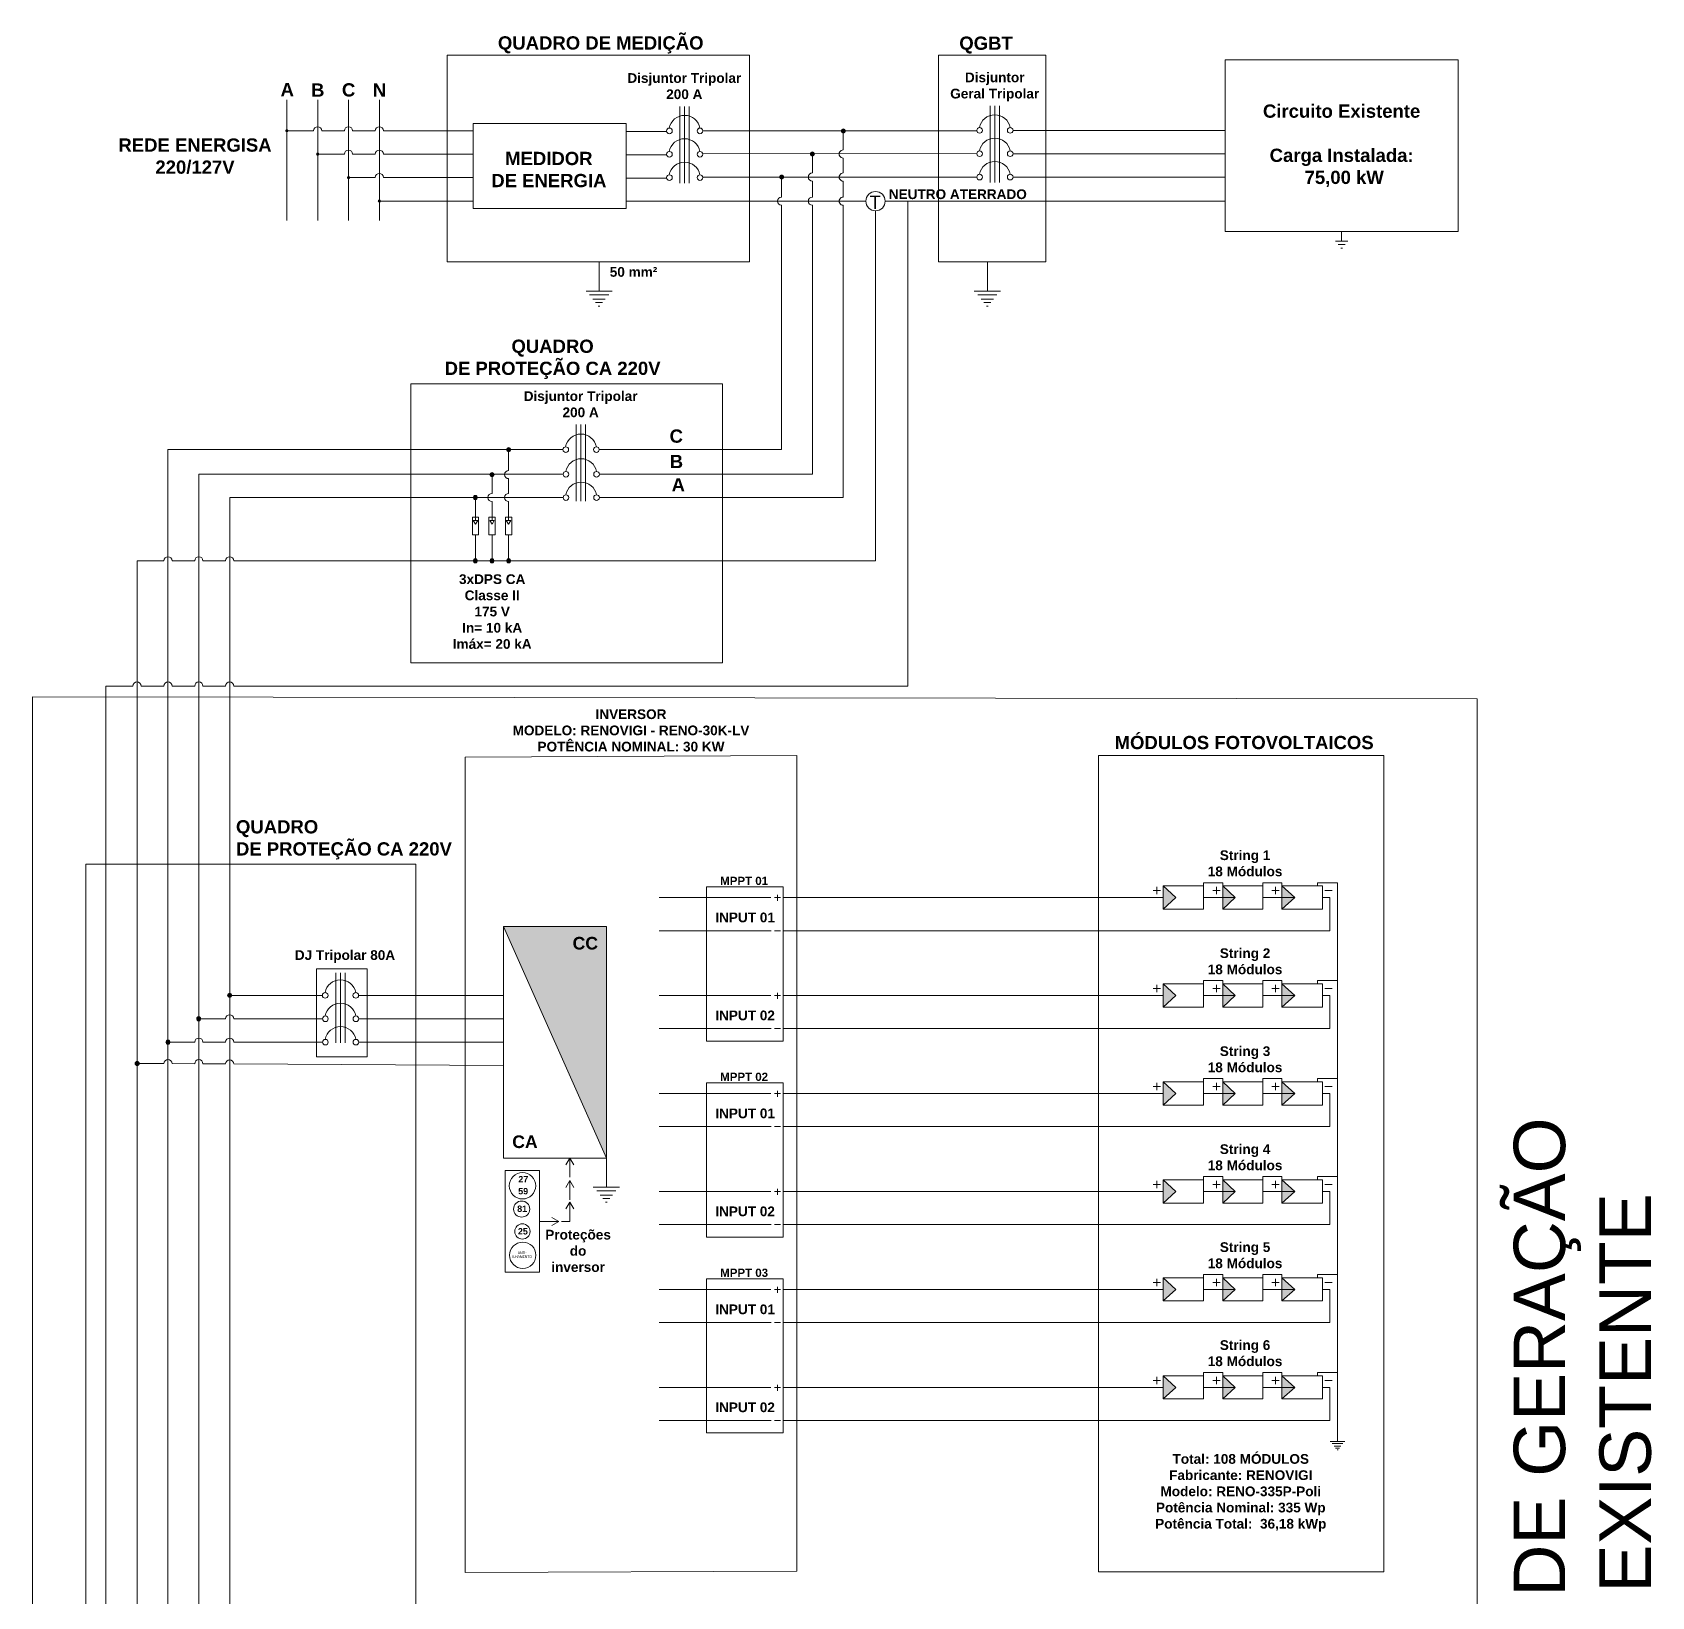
# Model space of a CAD drawing. Header units: millimetres. Extents: x 3949 to 5923, y -1989 to -943.
# Drawn here: x 5155.6 to 5234.3, y -1833.5 to -1757.5 of the extents above; entities that cross this region are included whole.
import ezdxf

# ---------------------------------------------------------------- set-up
doc = ezdxf.new("R2010")
doc.units = ezdxf.units.MM
doc.layers.add('DESENHO', color=7, linetype='Continuous', lineweight=0)
doc.styles.add('Annotative', font='arial.ttf')
doc.styles.add('PDF Arial', font='arial.ttf')
doc.styles.get("Standard").update_dxf_attribs({"font": 'arial.ttf'})

msp = doc.modelspace()

# ---------------------------------------------------------------- hatches: boundary and pattern name
at = {"layer": 'DESENHO', "lineweight": 0}
h = msp.add_hatch(color=256, dxfattribs=at)
h.dxf.hatch_style = 1
h.paths.add_polyline_path([(5168.074, -1762.26, -1), (5167.915, -1762.26, -1)])
h = msp.add_hatch(color=256, dxfattribs=at)
h.dxf.hatch_style = 1
h.paths.add_polyline_path([(5195.144, -1762.268, 1), (5194.945, -1762.268, 1)])
h = msp.add_hatch(color=256, dxfattribs=at)
h.dxf.hatch_style = 1
h.paths.add_polyline_path([(5169.574, -1763.395, -1), (5169.415, -1763.395, -1)])
h = msp.add_hatch(color=256, dxfattribs=at)
h.dxf.hatch_style = 1
h.paths.add_polyline_path([(5193.644, -1763.389, 1), (5193.445, -1763.389, 1)])
h = msp.add_hatch(color=256, dxfattribs=at)
h.dxf.hatch_style = 1
h.paths.add_polyline_path([(5171.074, -1764.537, -1), (5170.915, -1764.537, -1)])
h = msp.add_hatch(color=256, dxfattribs=at)
h.dxf.hatch_style = 1
h.paths.add_polyline_path([(5192.144, -1764.512, 1), (5191.946, -1764.512, 1)])
h = msp.add_hatch(color=5, dxfattribs=at)
h.dxf.hatch_style = 1
h.paths.add_polyline_path([(5172.573, -1765.678, -1), (5172.414, -1765.678, -1)])
h = msp.add_hatch(color=256, dxfattribs=at)
h.dxf.hatch_style = 1
h.paths.add_polyline_path([(5178.776, -1777.658, 1), (5178.776, -1777.857, 1)])
h = msp.add_hatch(color=256, dxfattribs=at)
h.dxf.hatch_style = 1
h.paths.add_polyline_path([(5177.969, -1778.87, 1), (5177.969, -1779.069, 1)])
h = msp.add_hatch(color=256, dxfattribs=at)
h.dxf.hatch_style = 1
h.paths.add_polyline_path([(5177.163, -1779.983, 1), (5177.163, -1780.182, 1)])
h = msp.add_hatch(color=256, dxfattribs=at)
h.dxf.hatch_style = 1
h.paths.add_polyline_path([(5177.163, -1783.062, 1), (5177.163, -1783.261, 1)])
h = msp.add_hatch(color=256, dxfattribs=at)
h.dxf.hatch_style = 1
h.paths.add_polyline_path([(5177.969, -1783.062, 1), (5177.969, -1783.261, 1)])
h = msp.add_hatch(color=256, dxfattribs=at)
h.dxf.hatch_style = 1
h.paths.add_polyline_path([(5178.776, -1783.062, 1), (5178.776, -1783.261, 1)])
h = msp.add_hatch(color=256, dxfattribs=at)
h.dxf.hatch_style = 1
h.paths.add_polyline_path([(5210.598, -1798.961), (5210.598, -1800.088), (5211.208, -1799.525)])
h = msp.add_hatch(color=256, dxfattribs=at)
h.dxf.hatch_style = 1
h.paths.add_polyline_path([(5214.102, -1799.525), (5213.492, -1800.088), (5213.492, -1798.961)])
h.paths.add_polyline_path([(5216.37, -1798.961), (5216.996, -1799.525), (5216.37, -1800.088)])
h = msp.add_hatch(color=256, dxfattribs=at)
h.dxf.hatch_style = 1
h.paths.add_polyline_path([(5183.526, -1800.927), (5178.534, -1800.927), (5183.526, -1812.186)])
h.paths.add_polyline_path([(5181.777, -1802.385), (5183.318, -1802.385), (5183.318, -1801.124), (5181.777, -1801.124)], flags=24)
h = msp.add_hatch(color=256, dxfattribs=at)
h.dxf.hatch_style = 1
h.paths.add_polyline_path([(5210.598, -1803.723), (5210.598, -1804.849), (5211.208, -1804.286)])
h = msp.add_hatch(color=256, dxfattribs=at)
h.dxf.hatch_style = 1
h.paths.add_polyline_path([(5214.102, -1804.286), (5213.492, -1804.849), (5213.492, -1803.723)])
h.paths.add_polyline_path([(5216.37, -1803.723), (5216.996, -1804.286), (5216.37, -1804.849)])
h = msp.add_hatch(color=256, dxfattribs=at)
h.dxf.hatch_style = 1
h.paths.add_polyline_path([(5165.315, -1804.285, 1), (5165.117, -1804.285, 1)])
h = msp.add_hatch(color=256, dxfattribs=at)
h.dxf.hatch_style = 1
h.paths.add_polyline_path([(5163.812, -1805.42, 1), (5163.613, -1805.42, 1)])
h = msp.add_hatch(color=256, dxfattribs=at)
h.dxf.hatch_style = 1
h.paths.add_polyline_path([(5162.316, -1806.555, 1), (5162.117, -1806.555, 1)])
h = msp.add_hatch(color=3, dxfattribs=at)
h.dxf.hatch_style = 1
h.paths.add_polyline_path([(5160.816, -1807.594, 1), (5160.617, -1807.594, 1)])
h = msp.add_hatch(color=256, dxfattribs=at)
h.dxf.hatch_style = 1
h.paths.add_polyline_path([(5210.598, -1808.485), (5210.598, -1809.611), (5211.208, -1809.048)])
h = msp.add_hatch(color=256, dxfattribs=at)
h.dxf.hatch_style = 1
h.paths.add_polyline_path([(5214.102, -1809.048), (5213.492, -1809.611), (5213.492, -1808.485)])
h.paths.add_polyline_path([(5216.37, -1808.485), (5216.996, -1809.048), (5216.37, -1809.611)])
h = msp.add_hatch(color=256, dxfattribs=at)
h.dxf.hatch_style = 1
h.paths.add_polyline_path([(5210.598, -1813.247), (5210.598, -1814.373), (5211.208, -1813.81)])
h = msp.add_hatch(color=256, dxfattribs=at)
h.dxf.hatch_style = 1
h.paths.add_polyline_path([(5214.102, -1813.81), (5213.492, -1814.373), (5213.492, -1813.247)])
h.paths.add_polyline_path([(5216.37, -1813.247), (5216.996, -1813.81), (5216.37, -1814.373)])
h = msp.add_hatch(color=256, dxfattribs=at)
h.dxf.hatch_style = 1
h.paths.add_polyline_path([(5210.598, -1818.008), (5210.598, -1819.135), (5211.208, -1818.571)])
h = msp.add_hatch(color=256, dxfattribs=at)
h.dxf.hatch_style = 1
h.paths.add_polyline_path([(5214.102, -1818.571), (5213.492, -1819.135), (5213.492, -1818.008)])
h.paths.add_polyline_path([(5216.37, -1818.008), (5216.996, -1818.571), (5216.37, -1819.135)])
h = msp.add_hatch(color=256, dxfattribs=at)
h.dxf.hatch_style = 1
h.paths.add_polyline_path([(5210.598, -1822.77), (5210.598, -1823.896), (5211.208, -1823.333)])
h = msp.add_hatch(color=256, dxfattribs=at)
h.dxf.hatch_style = 1
h.paths.add_polyline_path([(5214.102, -1823.333), (5213.492, -1823.896), (5213.492, -1822.77)])
h.paths.add_polyline_path([(5216.37, -1822.77), (5216.996, -1823.333), (5216.37, -1823.896)])

# ---------------------------------------------------------------- linework, layer by layer
for p, q in [((5167.995, -1760.75), (5167.995, -1766.624)), ((5169.494, -1760.75), (5169.494, -1766.624)), ((5170.994, -1760.75), (5170.994, -1766.624)), ((5187.102, -1764.802), (5187.102, -1761.075)), ((5187.33, -1764.802), (5187.33, -1761.075)), ((5187.559, -1764.802), (5187.559, -1761.075)), ((5202.181, -1764.774), (5202.181, -1761.047)), ((5202.409, -1764.774), (5202.409, -1761.047)), ((5202.638, -1764.774), (5202.638, -1761.047)), ((5169.296, -1762.263), (5168.048, -1762.263)), ((5169.693, -1762.263), (5170.795, -1762.263)), ((5171.193, -1762.263), (5172.295, -1762.263)), ((5172.693, -1762.263), (5177.059, -1762.263)), ((5184.483, -1762.296), (5186.456, -1762.296)), ((5201.538, -1762.268), (5188.212, -1762.268)), ((5195.044, -1763.19), (5195.045, -1762.34)), ((5213.607, -1762.242), (5203.295, -1762.242)), ((5170.795, -1763.399), (5169.441, -1763.399)), ((5172.295, -1763.399), (5171.193, -1763.399)), ((5177.062, -1763.399), (5172.693, -1763.399)), ((5186.459, -1763.432), (5184.483, -1763.432)), ((5188.216, -1763.371), (5201.535, -1763.378)), ((5193.544, -1764.313), (5193.544, -1763.488)), ((5203.295, -1763.375), (5213.607, -1763.375)), ((5172.295, -1764.534), (5170.994, -1764.534)), ((5177.062, -1764.534), (5172.693, -1764.534)), ((5186.459, -1764.567), (5184.483, -1764.567)), ((5188.216, -1764.512), (5201.535, -1764.512)), ((5192.045, -1765.484), (5192.045, -1764.611)), ((5193.545, -1765.484), (5193.544, -1764.71)), ((5203.295, -1764.508), (5213.607, -1764.508)), ((5192.045, -1777.757), (5192.045, -1765.881)), ((5193.545, -1765.881), (5193.545, -1778.954)), ((5182.062, -1780.263), (5182.062, -1776.537)), ((5182.29, -1780.263), (5182.29, -1776.537)), ((5182.518, -1780.263), (5182.518, -1776.537)), ((5162.216, -1777.757, -330.515), (5162.216, -1962.854, -330.515)), ((5162.216, -1777.757, 611.331), (5181.418, -1777.757, -325.166)), ((5178.776, -1778.771), (5178.776, -1777.757)), ((5192.045, -1777.757, 72.777), (5183.178, -1777.757, 72.777)), ((5177.969, -1779.884), (5177.969, -1778.87)), ((5163.716, -1778.956, -330.515), (5163.716, -1962.854, -330.515)), ((5163.716, -1778.956, 281.093), (5181.426, -1778.956, -542.174)), ((5178.776, -1779.884), (5178.776, -1779.168)), ((5183.187, -1778.951, -260.751), (5193.545, -1778.951, -129.302)), ((5165.216, -1780.092, -330.515), (5165.216, -1962.854, -330.515)), ((5165.216, -1780.092, 87.742), (5181.426, -1780.092, -430.529)), ((5177.163, -1781.033), (5177.163, -1780.083)), ((5177.969, -1781.033), (5177.969, -1780.281)), ((5178.776, -1781.033), (5178.776, -1780.281)), ((5183.187, -1780.092, -260.751), (5195.045, -1780.092, -260.751)), ((5177.163, -1781.903), (5177.163, -1783.261)), ((5177.969, -1781.903), (5177.969, -1783.261)), ((5178.776, -1781.903), (5178.776, -1783.261)), ((5212.553, -1799.525, -330.515), (5214.102, -1799.525, -330.515)), ((5215.447, -1799.525, -330.515), (5216.996, -1799.525, -330.515)), ((5218.341, -1799.525, -330.515), (5218.702, -1799.525, -330.515)), ((5218.702, -1799.525, -330.515), (5218.341, -1799.525, -330.515)), ((5218.702, -1799.525, -330.515), (5218.702, -1801.138, -330.515)), ((5192.122, -1801.138, -330.515), (5207.381, -1801.138, -330.515)), ((5207.381, -1801.138, -330.515), (5218.702, -1801.138, -330.515)), ((5170.37, -1806.592, -330.515), (5170.37, -1803.185, -330.515)), ((5170.599, -1806.592, -330.515), (5170.599, -1803.185, -330.515)), ((5170.827, -1806.592, -330.515), (5170.827, -1803.185, -330.515)), ((5165.216, -1804.285, -330.515), (5169.724, -1804.285, -330.515)), ((5165.315, -1804.285, -330.515), (5165.216, -1804.285, -330.515)), ((5171.484, -1804.285, -330.515), (5178.534, -1804.285, -330.515)), ((5212.553, -1804.286, -330.515), (5214.102, -1804.286, -330.515)), ((5215.447, -1804.286, -330.515), (5216.996, -1804.286, -330.515)), ((5218.341, -1804.286, -330.515), (5218.702, -1804.286, -330.515)), ((5218.702, -1804.286, -330.515), (5218.341, -1804.286, -330.515)), ((5218.702, -1804.286, -330.515), (5218.702, -1805.899, -330.515)), ((5163.812, -1805.42, -330.515), (5163.712, -1805.42, -330.515)), ((5165.415, -1805.42, -330.515), (5169.73, -1805.419, -330.515)), ((5171.49, -1805.42, -330.515), (5178.534, -1805.42, -330.515)), ((5192.121, -1805.899, -330.515), (5207.381, -1805.899, -330.515)), ((5207.381, -1805.899, -330.515), (5218.702, -1805.899, -330.515)), ((5162.316, -1806.555, -330.515), (5162.216, -1806.555, -330.515)), ((5165.415, -1806.555, -330.515), (5169.73, -1806.555, -330.515)), ((5171.49, -1806.556, -330.515), (5178.534, -1806.556, -330.515)), ((5212.553, -1809.048, -330.515), (5214.102, -1809.048, -330.515)), ((5215.447, -1809.048, -330.515), (5216.996, -1809.048, -330.515)), ((5218.341, -1809.048, -330.515), (5218.702, -1809.048, -330.515)), ((5218.702, -1809.048, -330.515), (5218.341, -1809.048, -330.515)), ((5218.702, -1809.048, -330.515), (5218.702, -1810.661, -330.515)), ((5192.122, -1810.661, -330.515), (5207.381, -1810.661, -330.515)), ((5207.381, -1810.661, -330.515), (5218.702, -1810.661, -330.515)), ((5181.756, -1812.186, -330.515), (5181.562, -1812.522, -330.515)), ((5181.756, -1813.125, -330.515), (5181.756, -1812.186, -330.515)), ((5181.756, -1812.186, -330.515), (5181.95, -1812.522, -330.515)), ((5181.756, -1813.286, -330.515), (5181.562, -1813.622, -330.515)), ((5181.756, -1814.225, -330.515), (5181.756, -1813.286, -330.515)), ((5181.756, -1813.286, -330.515), (5181.95, -1813.622, -330.515)), ((5181.756, -1814.328, -330.515), (5181.562, -1814.663, -330.515)), ((5181.756, -1815.267, -330.515), (5181.756, -1814.328, -330.515)), ((5181.756, -1814.328, -330.515), (5181.95, -1814.663, -330.515)), ((5212.553, -1813.81, -330.515), (5214.102, -1813.81, -330.515)), ((5215.447, -1813.81, -330.515), (5216.996, -1813.81, -330.515)), ((5218.341, -1813.81, -330.515), (5218.702, -1813.81, -330.515)), ((5218.702, -1813.81, -330.515), (5218.341, -1813.81, -330.515)), ((5218.702, -1813.81, -330.515), (5218.702, -1815.423, -330.515)), ((5181.219, -1815.267, -330.515), (5180.883, -1815.073, -330.515)), ((5180.28, -1815.267, -330.515), (5180.28, -1815.267, -330.515)), ((5180.28, -1815.267, -330.515), (5181.219, -1815.267, -330.515)), ((5181.219, -1815.267, -330.515), (5180.883, -1815.461, -330.515)), ((5181.756, -1815.267, -330.515), (5181.346, -1815.267, -330.515)), ((5192.121, -1815.423, -330.515), (5207.381, -1815.423, -330.515)), ((5207.381, -1815.423, -330.515), (5218.702, -1815.423, -330.515)), ((5212.553, -1818.571, -330.515), (5214.102, -1818.571, -330.515)), ((5215.447, -1818.571, -330.515), (5216.996, -1818.571, -330.515)), ((5218.341, -1818.571, -330.515), (5218.702, -1818.571, -330.515)), ((5218.702, -1818.571, -330.515), (5218.341, -1818.571, -330.515)), ((5218.702, -1818.571, -330.515), (5218.702, -1820.184, -330.515)), ((5192.122, -1820.184, -330.515), (5207.381, -1820.184, -330.515)), ((5207.381, -1820.184, -330.515), (5218.702, -1820.184, -330.515)), ((5212.553, -1823.333, -330.515), (5214.102, -1823.333, -330.515)), ((5215.447, -1823.333, -330.515), (5216.996, -1823.333, -330.515)), ((5218.341, -1823.333, -330.515), (5218.702, -1823.333, -330.515)), ((5218.702, -1823.333, -330.515), (5218.341, -1823.333, -330.515)), ((5218.702, -1823.333, -330.515), (5218.702, -1824.946, -330.515)), ((5192.121, -1824.946, -330.515), (5207.381, -1824.946, -330.515)), ((5207.381, -1824.946, -330.515), (5218.702, -1824.946, -330.515))]:
    msp.add_line(p, q, dxfattribs=at)
at = {"layer": 'DESENHO', "color": 5, "lineweight": 0}
for p, q in [((5172.494, -1760.75), (5172.494, -1766.624)), ((5172.494, -1765.682), (5177.059, -1765.682)), ((5184.483, -1765.682), (5196.141, -1765.682)), ((5197.08, -1765.682), (5213.607, -1765.682)), ((5198.177, -1789.248), (5198.177, -1765.682)), ((5159.2, -1789.248), (5159.2, -1907.024, -4305.417)), ((5160.512, -1789.248), (5159.2, -1789.248)), ((5162.021, -1789.248), (5160.909, -1789.248)), ((5163.519, -1789.248), (5162.419, -1789.248)), ((5165.017, -1789.248), (5163.917, -1789.248)), ((5198.177, -1789.248), (5165.415, -1789.248))]:
    msp.add_line(p, q, dxfattribs=at)
at = {"layer": 'DESENHO', "color": 0, "lineweight": 0}
for p, q in [((5195.044, -1764.313), (5195.044, -1763.588)), ((5195.044, -1765.484), (5195.044, -1764.71)), ((5195.045, -1780.092), (5195.044, -1765.881))]:
    msp.add_line(p, q, dxfattribs=at)
at = {"layer": 'DESENHO', "color": 3, "lineweight": 0}
for p, q in [((5196.611, -1783.161), (5196.611, -1766.152)), ((5219.27, -1767.624), (5219.27, -1767.159)), ((5183.175, -1770.057), (5183.175, -1768.632)), ((5202.049, -1770.057), (5202.049, -1768.632)), ((5219.227, -1767.964), (5219.312, -1767.964)), ((5183.132, -1770.778), (5183.217, -1770.778)), ((5202.006, -1770.778), (5202.091, -1770.778)), ((5160.717, -1783.161), (5162.018, -1783.161)), ((5160.717, -1783.161), (5160.717, -1962.854, -1716.446)), ((5162.415, -1783.161), (5163.518, -1783.161)), ((5163.915, -1783.161), (5165.017, -1783.161)), ((5165.415, -1783.161), (5196.611, -1783.161)), ((5218.095, -1798.805, -330.515), (5218.095, -1798.805, -330.515)), ((5218.095, -1798.805, -330.515), (5219.073, -1798.805, -330.515)), ((5219.073, -1798.805, -330.515), (5219.073, -1825.972, -330.515)), ((5218.095, -1803.567, -330.515), (5218.095, -1803.567, -330.515)), ((5218.095, -1803.567, -330.515), (5219.073, -1803.567, -330.515)), ((5162.018, -1807.598, -330.515), (5160.717, -1807.594, -308.451)), ((5160.816, -1807.594, -308.451), (5160.717, -1807.594, -308.451)), ((5163.518, -1807.603, -330.515), (5162.415, -1807.598, -330.515)), ((5165.017, -1807.615, -330.515), (5163.915, -1807.603, -330.515)), ((5178.534, -1807.693, -330.515), (5165.415, -1807.612, -330.515)), ((5218.095, -1808.328, -330.515), (5218.095, -1808.328, -330.515)), ((5218.095, -1808.328, -330.515), (5219.073, -1808.328, -330.515)), ((5183.526, -1813.61, -330.515), (5183.526, -1812.186, -330.515)), ((5218.095, -1813.09, -330.515), (5218.095, -1813.09, -330.515)), ((5218.095, -1813.09, -330.515), (5219.073, -1813.09, -330.515)), ((5183.483, -1814.332, -330.515), (5183.568, -1814.332, -330.515)), ((5218.095, -1817.852, -330.515), (5218.095, -1817.852, -330.515)), ((5218.095, -1817.852, -330.515), (5219.073, -1817.852, -330.515)), ((5218.095, -1822.614, -330.515), (5218.095, -1822.614, -330.515)), ((5218.095, -1822.614, -330.515), (5219.073, -1822.614, -330.515)), ((5219.049, -1826.376, -330.515), (5219.096, -1826.376, -330.515))]:
    msp.add_line(p, q, dxfattribs=at)
at = {"layer": 'DESENHO', "color": 18, "lineweight": 0, "true_color": 0x000000}
for p, q in [((5177.052, -1781.198), (5177.163, -1781.385)), ((5177.052, -1781.198), (5177.274, -1781.198)), ((5177.163, -1781.033), (5177.163, -1781.198)), ((5177.163, -1781.385), (5177.274, -1781.198)), ((5177.858, -1781.198), (5177.969, -1781.385)), ((5177.858, -1781.198), (5178.081, -1781.198)), ((5177.969, -1781.033), (5177.969, -1781.198)), ((5177.969, -1781.385), (5178.081, -1781.198)), ((5178.664, -1781.198), (5178.776, -1781.385)), ((5178.664, -1781.198), (5178.887, -1781.198)), ((5178.776, -1781.033), (5178.776, -1781.198)), ((5178.776, -1781.385), (5178.887, -1781.198))]:
    msp.add_line(p, q, dxfattribs=at)
at = {"layer": 'DESENHO', "color": 1, "lineweight": 0}
for p, q in [((5192.122, -1799.525, -330.515), (5207.381, -1799.525, -330.515)), ((5207.381, -1799.525, -330.515), (5210.598, -1799.525, -330.515)), ((5192.121, -1804.286, -330.515), (5207.381, -1804.286, -330.515)), ((5207.381, -1804.286, -330.515), (5210.598, -1804.286, -330.515)), ((5192.122, -1809.048, -330.515), (5207.381, -1809.048, -330.515)), ((5207.381, -1809.048, -330.515), (5210.598, -1809.048, -330.515)), ((5192.121, -1813.81, -330.515), (5207.381, -1813.81, -330.515)), ((5207.381, -1813.81, -330.515), (5210.598, -1813.81, -330.515)), ((5192.122, -1818.571, -330.515), (5207.381, -1818.571, -330.515)), ((5207.381, -1818.571, -330.515), (5210.598, -1818.571, -330.515)), ((5192.121, -1823.333, -330.515), (5207.381, -1823.333, -330.515)), ((5207.381, -1823.333, -330.515), (5210.598, -1823.333, -330.515))]:
    msp.add_line(p, q, dxfattribs=at)
at = {"layer": 'DESENHO'}
for p, q in [((5165.017, -1805.42, -330.515), (5163.716, -1805.42, -330.515)), ((5163.518, -1806.555, -330.515), (5162.216, -1806.555, -330.515)), ((5165.017, -1806.555, -330.515), (5163.915, -1806.555, -330.515))]:
    msp.add_line(p, q, dxfattribs=at)
at = {"layer": 'DESENHO', "lineweight": 0}
for points in [[(5190.49, -1768.632), (5175.793, -1768.632), (5175.793, -1758.594), (5190.49, -1758.594)], [(5199.666, -1768.632), (5204.888, -1768.632), (5204.888, -1758.594), (5199.666, -1758.594)], [(5224.932, -1758.818), (5213.607, -1758.818), (5213.607, -1767.159), (5224.932, -1767.159)], [(5184.483, -1761.907), (5177.059, -1761.907), (5177.059, -1766.033), (5184.483, -1766.033)], [(5177.312, -1781.033), (5177.312, -1781.903), (5177.014, -1781.903), (5177.014, -1781.033)], [(5178.118, -1781.033), (5178.118, -1781.903), (5177.821, -1781.903), (5177.821, -1781.033)], [(5178.924, -1781.033), (5178.924, -1781.903), (5178.627, -1781.903), (5178.627, -1781.033)]]:
    msp.add_lwpolyline(points, close=True, dxfattribs=at)
at = {"layer": 'DESENHO', "color": 3, "lineweight": 0}
for points in [[(5218.972, -1767.624), (5219.27, -1767.624), (5219.567, -1767.624)], [(5219.1, -1767.794), (5219.27, -1767.794), (5219.439, -1767.794)], [(5183.811, -1770.057), (5182.538, -1770.057)], [(5182.708, -1770.227), (5183.175, -1770.227), (5183.641, -1770.227)], [(5202.685, -1770.057), (5201.412, -1770.057)], [(5201.582, -1770.227), (5202.049, -1770.227), (5202.515, -1770.227)], [(5182.877, -1770.439), (5183.175, -1770.439), (5183.472, -1770.439)], [(5183.005, -1770.609), (5183.175, -1770.609), (5183.344, -1770.609)], [(5201.751, -1770.439), (5202.049, -1770.439), (5202.346, -1770.439)], [(5201.879, -1770.609), (5202.049, -1770.609), (5202.218, -1770.609)]]:
    msp.add_lwpolyline(points, dxfattribs=at)
at = {"layer": 'DESENHO'}
for points in [[(5189.18, -1774.564), (5174.016, -1774.564), (5174.016, -1788.122), (5189.18, -1788.122)], [(5174.269, -1797.908), (5158.227, -1797.908), (5158.227, -1962.854), (5174.269, -1962.854)]]:
    msp.add_lwpolyline(points, close=True, dxfattribs=at)
at = {"layer": 'DESENHO', "color": 11, "true_color": 0xf27172}
msp.add_lwpolyline([(5155.625, -1789.767), (5225.862, -1789.869), (5225.862, -1873.499), (5155.625, -1873.397)], close=True, dxfattribs=at)
at = {"layer": 'DESENHO', "lineweight": 0, "elevation": -330.515}
for points in [[(5176.67, -1792.7), (5192.78, -1792.63), (5192.78, -1832.267), (5176.67, -1832.337)], [(5221.328, -1792.63), (5207.45, -1792.63), (5207.45, -1832.302), (5221.328, -1832.302)], [(5192.122, -1799.013), (5188.396, -1799.013), (5188.396, -1806.503), (5192.122, -1806.503)], [(5212.553, -1800.088), (5210.598, -1800.088), (5210.598, -1798.961), (5212.553, -1798.961)], [(5215.447, -1800.088), (5213.492, -1800.088), (5213.492, -1798.961), (5215.447, -1798.961)], [(5218.341, -1800.088), (5216.37, -1800.088), (5216.37, -1798.961), (5218.341, -1798.961)], [(5183.526, -1800.927), (5178.534, -1800.927), (5178.534, -1812.186), (5183.526, -1812.186)], [(5212.553, -1804.849), (5210.598, -1804.849), (5210.598, -1803.723), (5212.553, -1803.723)], [(5215.447, -1804.849), (5213.492, -1804.849), (5213.492, -1803.723), (5215.447, -1803.723)], [(5218.341, -1804.849), (5216.37, -1804.849), (5216.37, -1803.723), (5218.341, -1803.723)], [(5192.122, -1808.536), (5188.396, -1808.536), (5188.396, -1816.027), (5192.122, -1816.027)], [(5212.553, -1809.611), (5210.598, -1809.611), (5210.598, -1808.485), (5212.553, -1808.485)], [(5215.447, -1809.611), (5213.492, -1809.611), (5213.492, -1808.485), (5215.447, -1808.485)], [(5218.341, -1809.611), (5216.37, -1809.611), (5216.37, -1808.485), (5218.341, -1808.485)], [(5180.28, -1812.8), (5178.611, -1812.8), (5178.611, -1817.728), (5180.28, -1817.728)], [(5212.553, -1814.373), (5210.598, -1814.373), (5210.598, -1813.247), (5212.553, -1813.247)], [(5215.447, -1814.373), (5213.492, -1814.373), (5213.492, -1813.247), (5215.447, -1813.247)], [(5218.341, -1814.373), (5216.37, -1814.373), (5216.37, -1813.247), (5218.341, -1813.247)], [(5192.122, -1818.059), (5188.396, -1818.059), (5188.396, -1825.55), (5192.122, -1825.55)], [(5212.553, -1819.135), (5210.598, -1819.135), (5210.598, -1818.008), (5212.553, -1818.008)], [(5215.447, -1819.135), (5213.492, -1819.135), (5213.492, -1818.008), (5215.447, -1818.008)], [(5218.341, -1819.135), (5216.37, -1819.135), (5216.37, -1818.008), (5218.341, -1818.008)], [(5212.553, -1823.896), (5210.598, -1823.896), (5210.598, -1822.77), (5212.553, -1822.77)], [(5215.447, -1823.896), (5213.492, -1823.896), (5213.492, -1822.77), (5215.447, -1822.77)], [(5218.341, -1823.896), (5216.37, -1823.896), (5216.37, -1822.77), (5218.341, -1822.77)]]:
    msp.add_lwpolyline(points, close=True, dxfattribs=at)
at = {"layer": 'DESENHO', "color": 1, "lineweight": 0, "elevation": -330.515}
for points in [[(5191.846, -1799.694), (5191.846, -1799.397)], [(5191.528, -1799.525), (5186.095, -1799.524)], [(5191.994, -1799.525), (5191.697, -1799.525)], [(5191.528, -1804.286), (5186.095, -1804.286)], [(5191.994, -1804.286), (5191.697, -1804.286)], [(5191.846, -1804.456), (5191.846, -1804.159)], [(5191.528, -1809.048), (5186.095, -1809.048)], [(5191.994, -1809.048), (5191.697, -1809.048)], [(5191.846, -1809.218), (5191.846, -1808.921)], [(5191.528, -1813.81), (5186.095, -1813.809)], [(5191.994, -1813.81), (5191.697, -1813.81)], [(5191.846, -1813.98), (5191.846, -1813.682)], [(5191.528, -1818.571), (5186.095, -1818.571)], [(5191.994, -1818.571), (5191.697, -1818.571)], [(5191.846, -1818.741), (5191.846, -1818.444)], [(5191.528, -1823.333), (5186.095, -1823.333)], [(5191.994, -1823.333), (5191.697, -1823.333)], [(5191.846, -1823.503), (5191.846, -1823.206)]]:
    msp.add_lwpolyline(points, dxfattribs=at)
at = {"layer": 'DESENHO', "lineweight": 0, "elevation": -330.515}
for points in [[(5210.107, -1799.187), (5210.468, -1799.187)], [(5210.287, -1799.007), (5210.287, -1799.367)], [(5210.598, -1800.088), (5211.208, -1799.525), (5210.598, -1798.961)], [(5213.001, -1799.187), (5213.362, -1799.187)], [(5213.181, -1799.007), (5213.181, -1799.367)], [(5213.492, -1800.088), (5214.102, -1799.525), (5213.492, -1798.961)], [(5215.88, -1799.187), (5216.24, -1799.187)], [(5216.06, -1799.007), (5216.06, -1799.367)], [(5216.37, -1800.088), (5216.996, -1799.525), (5216.37, -1798.961)], [(5218.446, -1799.187), (5218.807, -1799.187)], [(5212.553, -1799.525), (5213.492, -1799.525)], [(5215.447, -1799.525), (5216.37, -1799.525)], [(5183.526, -1812.186), (5178.534, -1800.927), (5178.534, -1812.186)], [(5191.533, -1801.138), (5186.095, -1801.138)], [(5191.994, -1801.138), (5191.697, -1801.138)], [(5210.107, -1803.948), (5210.468, -1803.948)], [(5210.287, -1803.768), (5210.287, -1804.129)], [(5210.598, -1804.849), (5211.208, -1804.286), (5210.598, -1803.723)], [(5213.001, -1803.948), (5213.362, -1803.948)], [(5213.181, -1803.768), (5213.181, -1804.129)], [(5213.492, -1804.849), (5214.102, -1804.286), (5213.492, -1803.723)], [(5215.88, -1803.948), (5216.24, -1803.948)], [(5216.06, -1803.768), (5216.06, -1804.129)], [(5216.37, -1804.849), (5216.996, -1804.286), (5216.37, -1803.723)], [(5218.446, -1803.948), (5218.807, -1803.948)], [(5212.553, -1804.286), (5213.492, -1804.286)], [(5215.447, -1804.286), (5216.37, -1804.286)], [(5191.533, -1805.899), (5186.095, -1805.899)], [(5191.994, -1805.899), (5191.697, -1805.899)], [(5210.107, -1808.71), (5210.468, -1808.71)], [(5210.287, -1808.53), (5210.287, -1808.89)], [(5210.598, -1809.611), (5211.208, -1809.048), (5210.598, -1808.485)], [(5213.001, -1808.71), (5213.362, -1808.71)], [(5213.181, -1808.53), (5213.181, -1808.89)], [(5213.492, -1809.611), (5214.102, -1809.048), (5213.492, -1808.485)], [(5215.88, -1808.71), (5216.24, -1808.71)], [(5216.06, -1808.53), (5216.06, -1808.89)], [(5216.37, -1809.611), (5216.996, -1809.048), (5216.37, -1808.485)], [(5218.446, -1808.71), (5218.807, -1808.71)], [(5212.553, -1809.048), (5213.492, -1809.048)], [(5215.447, -1809.048), (5216.37, -1809.048)], [(5191.533, -1810.661), (5186.095, -1810.661)], [(5191.994, -1810.661), (5191.697, -1810.661)], [(5210.107, -1813.472), (5210.468, -1813.472)], [(5210.287, -1813.292), (5210.287, -1813.652)], [(5210.598, -1814.373), (5211.208, -1813.81), (5210.598, -1813.247)], [(5213.001, -1813.472), (5213.362, -1813.472)], [(5213.181, -1813.292), (5213.181, -1813.652)], [(5213.492, -1814.373), (5214.102, -1813.81), (5213.492, -1813.247)], [(5215.88, -1813.472), (5216.24, -1813.472)], [(5216.06, -1813.292), (5216.06, -1813.652)], [(5216.37, -1814.373), (5216.996, -1813.81), (5216.37, -1813.247)], [(5218.446, -1813.472), (5218.807, -1813.472)], [(5212.553, -1813.81), (5213.492, -1813.81)], [(5215.447, -1813.81), (5216.37, -1813.81)], [(5191.533, -1815.423), (5186.095, -1815.423)], [(5191.994, -1815.423), (5191.697, -1815.423)], [(5210.107, -1818.234), (5210.468, -1818.234)], [(5210.287, -1818.053), (5210.287, -1818.414)], [(5210.598, -1819.135), (5211.208, -1818.571), (5210.598, -1818.008)], [(5213.001, -1818.234), (5213.362, -1818.234)], [(5213.181, -1818.053), (5213.181, -1818.414)], [(5213.492, -1819.135), (5214.102, -1818.571), (5213.492, -1818.008)], [(5215.88, -1818.234), (5216.24, -1818.234)], [(5216.06, -1818.053), (5216.06, -1818.414)], [(5216.37, -1819.135), (5216.996, -1818.571), (5216.37, -1818.008)], [(5218.446, -1818.234), (5218.807, -1818.234)], [(5212.553, -1818.571), (5213.492, -1818.571)], [(5215.447, -1818.571), (5216.37, -1818.571)], [(5191.533, -1820.184), (5186.095, -1820.184)], [(5191.994, -1820.184), (5191.697, -1820.184)], [(5210.107, -1822.995), (5210.468, -1822.995)], [(5210.287, -1822.815), (5210.287, -1823.175)], [(5210.598, -1823.896), (5211.208, -1823.333), (5210.598, -1822.77)], [(5213.001, -1822.995), (5213.362, -1822.995)], [(5213.181, -1822.815), (5213.181, -1823.175)], [(5213.492, -1823.896), (5214.102, -1823.333), (5213.492, -1822.77)], [(5215.88, -1822.995), (5216.24, -1822.995)], [(5216.06, -1822.815), (5216.06, -1823.175)], [(5216.37, -1823.896), (5216.996, -1823.333), (5216.37, -1822.77)], [(5218.446, -1822.995), (5218.807, -1822.995)], [(5212.553, -1823.333), (5213.492, -1823.333)], [(5215.447, -1823.333), (5216.37, -1823.333)], [(5191.533, -1824.946), (5186.095, -1824.946)], [(5191.994, -1824.946), (5191.697, -1824.946)]]:
    msp.add_lwpolyline(points, dxfattribs=at)
at = {"layer": 'DESENHO', "color": 3, "lineweight": 0, "elevation": -330.515}
for points in [[(5213.492, -1798.961), (5213.492, -1798.805), (5212.553, -1798.805), (5212.553, -1798.961)], [(5216.37, -1798.961), (5216.37, -1798.805), (5215.447, -1798.805), (5215.447, -1798.961)], [(5218.095, -1798.805), (5218.095, -1798.805), (5218.095, -1798.805), (5218.095, -1798.961)], [(5213.492, -1803.723), (5213.492, -1803.567), (5212.553, -1803.567), (5212.553, -1803.723)], [(5216.37, -1803.723), (5216.37, -1803.567), (5215.447, -1803.567), (5215.447, -1803.723)], [(5218.095, -1803.567), (5218.095, -1803.567), (5218.095, -1803.567), (5218.095, -1803.723)], [(5213.492, -1808.485), (5213.492, -1808.328), (5212.553, -1808.328), (5212.553, -1808.485)], [(5216.37, -1808.485), (5216.37, -1808.328), (5215.447, -1808.328), (5215.447, -1808.485)], [(5218.095, -1808.328), (5218.095, -1808.328), (5218.095, -1808.328), (5218.095, -1808.485)], [(5213.492, -1813.247), (5213.492, -1813.09), (5212.553, -1813.09), (5212.553, -1813.247)], [(5216.37, -1813.247), (5216.37, -1813.09), (5215.447, -1813.09), (5215.447, -1813.247)], [(5218.095, -1813.09), (5218.095, -1813.09), (5218.095, -1813.09), (5218.095, -1813.247)], [(5184.162, -1813.61), (5182.889, -1813.61)], [(5183.059, -1813.78), (5183.526, -1813.78), (5183.993, -1813.78)], [(5183.229, -1813.993), (5183.526, -1813.993), (5183.823, -1813.993)], [(5183.356, -1814.162), (5183.526, -1814.162), (5183.695, -1814.162)], [(5213.492, -1818.008), (5213.492, -1817.852), (5212.553, -1817.852), (5212.553, -1818.008)], [(5216.37, -1818.008), (5216.37, -1817.852), (5215.447, -1817.852), (5215.447, -1818.008)], [(5218.095, -1817.852), (5218.095, -1817.852), (5218.095, -1817.852), (5218.095, -1818.008)], [(5213.492, -1822.77), (5213.492, -1822.614), (5212.553, -1822.614), (5212.553, -1822.77)], [(5216.37, -1822.77), (5216.37, -1822.614), (5215.447, -1822.614), (5215.447, -1822.77)], [(5218.095, -1822.614), (5218.095, -1822.614), (5218.095, -1822.614), (5218.095, -1822.77)], [(5219.429, -1825.972), (5218.716, -1825.972)], [(5218.811, -1826.067), (5219.073, -1826.067), (5219.334, -1826.067)], [(5218.906, -1826.186), (5219.073, -1826.186), (5219.239, -1826.186)], [(5218.978, -1826.281), (5219.073, -1826.281), (5219.168, -1826.281)]]:
    msp.add_lwpolyline(points, dxfattribs=at)
at = {"layer": 'DESENHO', "elevation": -330.515}
msp.add_lwpolyline([(5169.439, -1802.991), (5171.905, -1802.991), (5171.905, -1807.262), (5169.439, -1807.262)], close=True, dxfattribs=at)
at = {"layer": 'DESENHO', "lineweight": 0}
for centre, radius in [((5167.995, -1762.264), 0.0531), ((5186.593, -1762.268), 0.137), ((5188.079, -1762.268), 0.137), ((5195.045, -1762.268), 0.0994), ((5201.672, -1762.24), 0.137), ((5203.158, -1762.24), 0.137), ((5169.494, -1763.399), 0.0531), ((5186.593, -1763.404), 0.137), ((5188.079, -1763.404), 0.137), ((5193.544, -1763.389), 0.0994), ((5201.672, -1763.376), 0.137), ((5203.158, -1763.376), 0.137), ((5170.994, -1764.541), 0.0531), ((5186.593, -1764.539), 0.137), ((5188.079, -1764.539), 0.137), ((5192.045, -1764.512), 0.0994), ((5201.672, -1764.512), 0.137), ((5203.158, -1764.512), 0.137), ((5178.776, -1777.757), 0.0994), ((5181.555, -1777.757, 72.777), 0.137), ((5183.041, -1777.757, 72.777), 0.137), ((5177.969, -1778.97), 0.0994), ((5181.564, -1778.956, -260.751), 0.137), ((5183.05, -1778.956, -260.751), 0.137), ((5177.163, -1780.083), 0.0994), ((5181.564, -1780.092, -260.751), 0.137), ((5183.05, -1780.092, -260.751), 0.137), ((5177.163, -1783.161), 0.0994), ((5177.969, -1783.161), 0.0994), ((5178.776, -1783.161), 0.0994), ((5165.216, -1804.285, -330.515), 0.0994), ((5169.861, -1804.283, -330.515), 0.137), ((5171.347, -1804.283, -330.515), 0.137), ((5163.712, -1805.42, -330.515), 0.0994), ((5169.867, -1805.419, -330.515), 0.137), ((5171.353, -1805.419, -330.515), 0.137), ((5162.216, -1806.555, -330.515), 0.0994), ((5169.867, -1806.556, -330.515), 0.137), ((5171.353, -1806.556, -330.515), 0.137), ((5179.45, -1813.536, -330.515), 0.641), ((5179.41, -1814.669, -330.515), 0.392), ((5179.445, -1815.757, -330.515), 0.372), ((5179.464, -1816.914, -330.515), 0.639)]:
    msp.add_circle(centre, radius, dxfattribs=at)
at = {"layer": 'DESENHO', "color": 3, "linetype": 'Continuous', "lineweight": 0}
msp.add_circle((5196.611, -1765.682), 0.47, dxfattribs=at)
at = {"layer": 'DESENHO', "color": 5, "lineweight": 0}
msp.add_circle((5172.494, -1765.682), 0.0531, dxfattribs=at)
at = {"layer": 'DESENHO', "color": 3, "lineweight": 0}
msp.add_circle((5160.717, -1807.594, -308.451), 0.0994, dxfattribs=at)
at = {"layer": 'DESENHO', "lineweight": 0}
for centre, radius, start, end in [((5187.33, -1762.276), 0.763, 10.93582, 169.09877), ((5202.41, -1762.248), 0.763, 10.93582, 169.09877), ((5169.494, -1762.263), 0.199, 0, 180), ((5170.994, -1762.263), 0.199, 0, 180), ((5172.494, -1762.263), 0.199, 0, 180), ((5187.33, -1763.411), 0.763, 10.93582, 169.09877), ((5202.41, -1763.384), 0.763, 10.93582, 169.09877), ((5170.994, -1763.399), 0.199, 0, 180), ((5172.494, -1763.399), 0.199, 360, 180), ((5187.33, -1764.547), 0.763, 10.93582, 169.09877), ((5195.044, -1763.389), 0.199, 90.00001, 270.03628), ((5202.41, -1764.519), 0.763, 10.93582, 169.09877), ((5172.494, -1764.534), 0.199, 0, 180), ((5193.545, -1764.512), 0.199, 90, 270), ((5195.044, -1764.512), 0.199, 89.98919, 270.01198), ((5192.045, -1765.682), 0.199, 90, 270), ((5193.545, -1765.682), 0.199, 90, 270), ((5195.044, -1765.682), 0.199, 89.98574, 270.01543), ((5182.293, -1777.765, 72.777), 0.763, 10.93582, 169.09877), ((5178.776, -1778.97), 0.199, 90, 270), ((5182.301, -1778.964, -260.751), 0.763, 10.93582, 169.09877), ((5182.301, -1780.099, -260.751), 0.763, 10.93582, 169.09877), ((5177.969, -1780.083), 0.199, 90, 270), ((5178.776, -1780.083), 0.199, 90, 270), ((5170.599, -1804.291, -330.515), 0.763, 10.93582, 169.09877), ((5170.604, -1805.427, -330.515), 0.763, 10.93582, 169.09877), ((5165.216, -1805.42, -330.515), 0.199, 0, 180), ((5163.716, -1806.555, -330.515), 0.199, 0, 180), ((5165.216, -1806.555, -330.515), 0.199, 0, 180), ((5170.604, -1806.563, -330.515), 0.763, 10.93582, 169.09877)]:
    msp.add_arc(centre, radius, start, end, dxfattribs=at)
at = {"layer": 'DESENHO', "color": 3, "lineweight": 0}
for centre in [(5162.216, -1783.161, -330.515), (5163.716, -1783.161, -330.515), (5165.216, -1783.161, -330.515), (5162.216, -1807.598, -330.515), (5163.716, -1807.603, -330.515), (5165.216, -1807.615, -330.515)]:
    msp.add_arc(centre, 0.199, 0, 180, dxfattribs=at)
at = {"layer": 'DESENHO', "color": 5, "lineweight": 0}
for centre in [(5160.71, -1789.248), (5162.22, -1789.248), (5163.718, -1789.248), (5165.216, -1789.248)]:
    msp.add_arc(centre, 0.199, 0, 180, dxfattribs=at)

# ---------------------------------------------------------------- texts
at = {"layer": 'DESENHO', "lineweight": 0}
for s, width, gutter_width, heights, insert, char_height, attachment_point, style in [('\\pxql;{\\fArial|b1|i0|c0|p34;QUADRO DE MEDIÇÃO}', 10.60172, 18.41, [2.491], (5188.857, -1758.507), 0.64396, 9, 'PDF Arial'), ('\\pxql;{\\fArial|b1|i0|c0|p34;QGBT}', 2.89695, 25.896, [0.713], (5203.581, -1758.509), 0.64396, 9, 'PDF Arial'), ('\\pxqc;{\\fArial|b1|i0|c0|p34;QUADRO\\PDE PROTEÇÃO CA 220V}', 13.89124, 25.896, [3.504], (5173.967, -1774.323), 0.64396, 7, 'PDF Arial'), ('\\pxqc;{\\fArial|b1|i0|c0|p34;INVERSOR\\PMODELO: RENOVIGI - RENO-30K-LV\\PPOTÊNCIA NOMINAL: 30 KW}', 16.10896, 12.5, [5.762], (5192.779, -1792.435), 0.47231, 9, 'Annotative'), ('\\pxql;{\\fArial|b1|i0|c0|p34;QUADRO\\PDE PROTEÇÃO CA 220V}', 13.89124, 25.896, [3.504], (5165.522, -1797.679), 0.64396, 7, 'PDF Arial'), ('\\pxqc;{\\fArial|b1|i0|c0|p34;Proteções \\Pdo inversor}', 1.56579, 12.5, [0], (5182.935, -1817.729, -330.515), 0.47231, 9, 'PDF Arial')]:
    msp.add_mtext_dynamic_manual_height_columns(s, width=width, gutter_width=gutter_width, heights=heights, dxfattribs=dict(at, insert=insert, char_height=char_height, attachment_point=attachment_point, style=style))
for s, insert, char_height, width, attachment_point, style in [('{\\fArial|b1|i0|c0|p34;A}', (5168.34, -1760.581), 0.64396, 9.87538, 9, 'PDF Arial'), ('{\\fArial|b1|i0|c0|p34;B}', (5169.822, -1760.604), 0.64396, 9.87538, 9, 'PDF Arial'), ('{\\fArial|b1|i0|c0|p34;C}', (5171.322, -1760.604), 0.64396, 9.87538, 9, 'PDF Arial'), ('\\pxqc;{\\fArial|b1|i0|c0|p34;Disjuntor Tripolar\\P200 A}', (5190.333, -1760.727), 0.47231, 6.03391, 9, 'PDF Arial'), ('\\pxqc;{\\fArial|b1|i0|c0|p34;Disjuntor \\PGeral Tripolar}', (5204.901, -1760.832), 0.47231, 4.98963, 9, 'PDF Arial'), ('\\pxqc;{\\fArial|b1|i0|c0|p34;Circuito Existente\\P\\PCarga Instalada:\\P 75,00 kW }', (5219.27, -1762.988), 0.64396, 11.3255, 5, 'PDF Arial'), ('\\pxqc;{\\fArial|b1|i0|c0|p34;REDE ENERGISA\\P220/127V}', (5155.471, -1764.369), 0.64396, 16.11983, 7, 'PDF Arial'), ('\\pxqc;{\\fArial|b1|i0|c0|p34;MEDIDOR DE ENERGIA}', (5183.596, -1765.011), 0.64396, 5.72787, 9, 'PDF Arial'), ('\\pxqc;{\\fArial|b1|i0|c0|p34;NEUTRO ATERRADO}', (5204.84, -1765.587), 0.4723, 8.45614, 9, 'PDF Arial'), ('\\pxqc;{\\fArial|b1|i0|c0|p34;Disjuntor Tripolar\\P200 A}', (5185.293, -1776.188), 0.47231, 6.03391, 9, 'PDF Arial'), ('{\\fArial|b1|i0|c0|p34;C}', (5187.25, -1777.431, 72.777), 0.64396, 9.87538, 9, 'PDF Arial'), ('{\\fArial|b1|i0|c0|p34;B}', (5187.256, -1778.657, -260.854), 0.64396, 9.87538, 9, 'PDF Arial'), ('{\\fArial|b1|i0|c0|p34;A}', (5187.348, -1779.792, -260.854), 0.64396, 9.87538, 9, 'PDF Arial'), ('\\pxqc;{\\fArial|b1|i0|c0|p34;3xDPS CA \\PClasse II \\P175 V \\PIn= 10 kA\\PImáx= 20 kA}', (5180.472, -1787.445), 0.47231, 4.98963, 9, 'PDF Arial'), ('{\\fArial|b1|i0|c0|p34;MÓDULOS FOTOVOLTAICOS}', (5208.234, -1792.324, -330.515), 0.64396, 13.89124, 7, 'PDF Arial'), ('\\pxqc;{\\fArial|b1|i0|c0|p34;String 1\\P18 Módulos}', (5217.071, -1798.5, -330.515), 0.47231, 4.98963, 9, 'PDF Arial'), ('{\\fArial|b1|i0|c0|p34;MPPT 01}', (5191.388, -1798.922, -330.515), 0.4, 4.98963, 9, 'PDF Arial'), ('{\\fArial|b1|i0|c0|p34;INPUT 01}', (5191.72, -1800.736, -330.515), 0.47231, 4.98963, 9, 'PDF Arial'), ('\\pxqc;{\\fArial|b1|i0|c0|p34;DJ Tripolar 80A}', (5173.132, -1802.702, -330.515), 0.47231, 4.62261, 9, 'PDF Arial'), ('\\pxqc;{\\fArial|b1|i0|c0|p34;String 2\\P18 Módulos}', (5217.071, -1803.261, -330.515), 0.47231, 4.98963, 9, 'PDF Arial'), ('{\\fArial|b1|i0|c0|p34;INPUT 02}', (5191.72, -1805.498, -330.515), 0.47231, 4.98963, 9, 'PDF Arial'), ('\\pxqc;{\\fArial|b1|i0|c0|p34;String 3\\P18 Módulos}', (5217.071, -1808.023, -330.515), 0.47231, 4.98963, 9, 'PDF Arial'), ('{\\fArial|b1|i0|c0|p34;MPPT 02}', (5191.388, -1808.445, -330.515), 0.4, 4.98963, 9, 'PDF Arial'), ('{\\fArial|b1|i0|c0|p34;INPUT 01}', (5191.72, -1810.26, -330.515), 0.47231, 4.98963, 9, 'PDF Arial'), ('\\pxqc;{\\fArial|b1|i0|c0|p34;String 4\\P18 Módulos}', (5217.071, -1812.785, -330.515), 0.47231, 4.98963, 9, 'PDF Arial'), ('{\\fArial|b1|i0|c0|p34;INPUT 02}', (5191.72, -1815.021, -330.515), 0.47231, 4.98963, 9, 'PDF Arial'), ('\\pxqc;{\\fArial|b1|i0|c0|p34;String 5\\P18 Módulos}', (5217.071, -1817.547, -330.515), 0.47231, 4.98963, 9, 'PDF Arial'), ('{\\fArial|b1|i0|c0|p34;MPPT 03}', (5191.388, -1817.969, -330.515), 0.4, 4.98963, 9, 'PDF Arial'), ('{\\fArial|b1|i0|c0|p34;INPUT 01}', (5191.72, -1819.783, -330.515), 0.47231, 4.98963, 9, 'PDF Arial'), ('\\pxqc;{\\fArial|b1|i0|c0|p34;String 6\\P18 Módulos}', (5217.071, -1822.308, -330.515), 0.47231, 4.98963, 9, 'PDF Arial'), ('{\\fArial|b1|i0|c0|p34;INPUT 02}', (5191.72, -1824.545, -330.515), 0.47231, 4.98963, 9, 'PDF Arial'), ('\\pxqc,t12;{\\fArial|b1|i0|c0|p34;Total: 108 MÓDULOS \\P\\ptz;Fabricante: RENOVIGI \\PModelo: RENO-335P-Poli\\PPotência Nominal: 335 Wp\\PPotência Total:  36,18 kWp}', (5219.639, -1830.34, -330.515), 0.47231, 10.54272, 9, 'Annotative')]:
    msp.add_mtext(s, dxfattribs=dict(at, insert=insert, char_height=char_height, width=width, attachment_point=attachment_point, style=style))
at = {"layer": 'DESENHO', "color": 5, "lineweight": 0, "insert": (5172.822, -1760.604), "char_height": 0.64396, "width": 9.87538, "attachment_point": 9, "style": 'PDF Arial'}
msp.add_mtext('{\\fArial|b1|i0|c0|p34;N}', dxfattribs=at)
at = {"layer": 'DESENHO', "color": 3, "linetype": 'Continuous', "lineweight": 0, "insert": (5196.874, -1766.057), "char_height": 0.644, "width": 9.87538, "attachment_point": 9, "style": 'PDF Arial'}
msp.add_mtext('{T}', dxfattribs=at)
at = {"layer": 'DESENHO', "color": 3, "lineweight": 0, "insert": (5187.544, -1769.363), "char_height": 0.47231, "width": 5.3936, "attachment_point": 9, "style": 'PDF Arial'}
msp.add_mtext('\\pxqc;{\\fArial|b1|i0|c0|p34;50 mm²}', dxfattribs=at)
at = {"layer": 'DESENHO', "lineweight": 0, "char_height": 0.61217, "attachment_point": 9, "style": 'PDF Arial'}
for s, insert in [('{\\fArial|b1|i0|c0|p34;CC}', (5183.121, -1802.062, -330.515)), ('{\\fArial|b1|i0|c0|p34;CA}', (5180.187, -1811.711, -330.515))]:
    msp.add_mtext(s, dxfattribs=dict(at, insert=insert))
at = {"layer": 'DESENHO', "color": 11, "true_color": 0xf27172, "insert": (5227.636, -1850.458), "char_height": 2.5, "attachment_point": 1, "rotation": 90}
msp.add_mtext_dynamic_manual_height_columns('\\pxqc;SISTEMA DE GERAÇÃO SOLAR EXISTENTE', width=40.90104, gutter_width=12.5, heights=[9.147], dxfattribs=at)
at = {"layer": 'DESENHO', "lineweight": 0, "char_height": 0.31036, "attachment_point": 3}
for s, width, heights, insert in [('\\pxql;{\\fArial|b1|i0|c0|p34;27}', 3.9314, [0.102], (5183.179, -1813.062, -330.515)), ('\\pxql;{\\fArial|b1|i0|c0|p34;59}', 3.9314, [0.102], (5183.174, -1813.64, -330.515)), ('\\pxql;{\\fArial|b1|i0|c0|p34;81}', 3.9314, [0.102], (5183.125, -1814.497, -330.515)), ('\\pxql;{\\fArial|b1|i0|c0|p34;25}', 3.9314, [0.102], (5183.157, -1815.592, -330.515)), ('\\pxqc;{\\H0.375x;ANTI-\\PILHAMENTO}', 1.94381, [0.999], (5180.407, -1816.729, -330.515))]:
    msp.add_mtext_dynamic_manual_height_columns(s, width=width, gutter_width=12.5, heights=heights, dxfattribs=dict(at, insert=insert))

doc.saveas('drawing.dxf')
